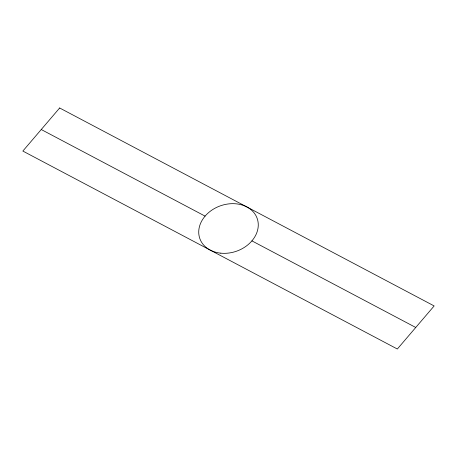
<?xml version="1.0" encoding="UTF-8"?>
<svg xmlns="http://www.w3.org/2000/svg" width="457" height="457" viewBox="0 0 457 457"><rect width="100%" height="100%" fill="white"/><g stroke="black" fill="none" stroke-linecap="round" stroke-linejoin="round"><path stroke-width="0.69" d="M41.25 129.525L205.096 216.127M251.904 240.873L415.75 327.475M59.656 107.983L22.85 151.061L397.344 349.017L434.15 305.939L59.656 107.983M220.8 253.172A30.391 24.078 -19.2 0 0 257.257 218.669A30.391 24.078 -19.2 0 0 207.444 213.659A30.391 24.078 -19.2 0 0 220.8 253.172"/></g></svg>
